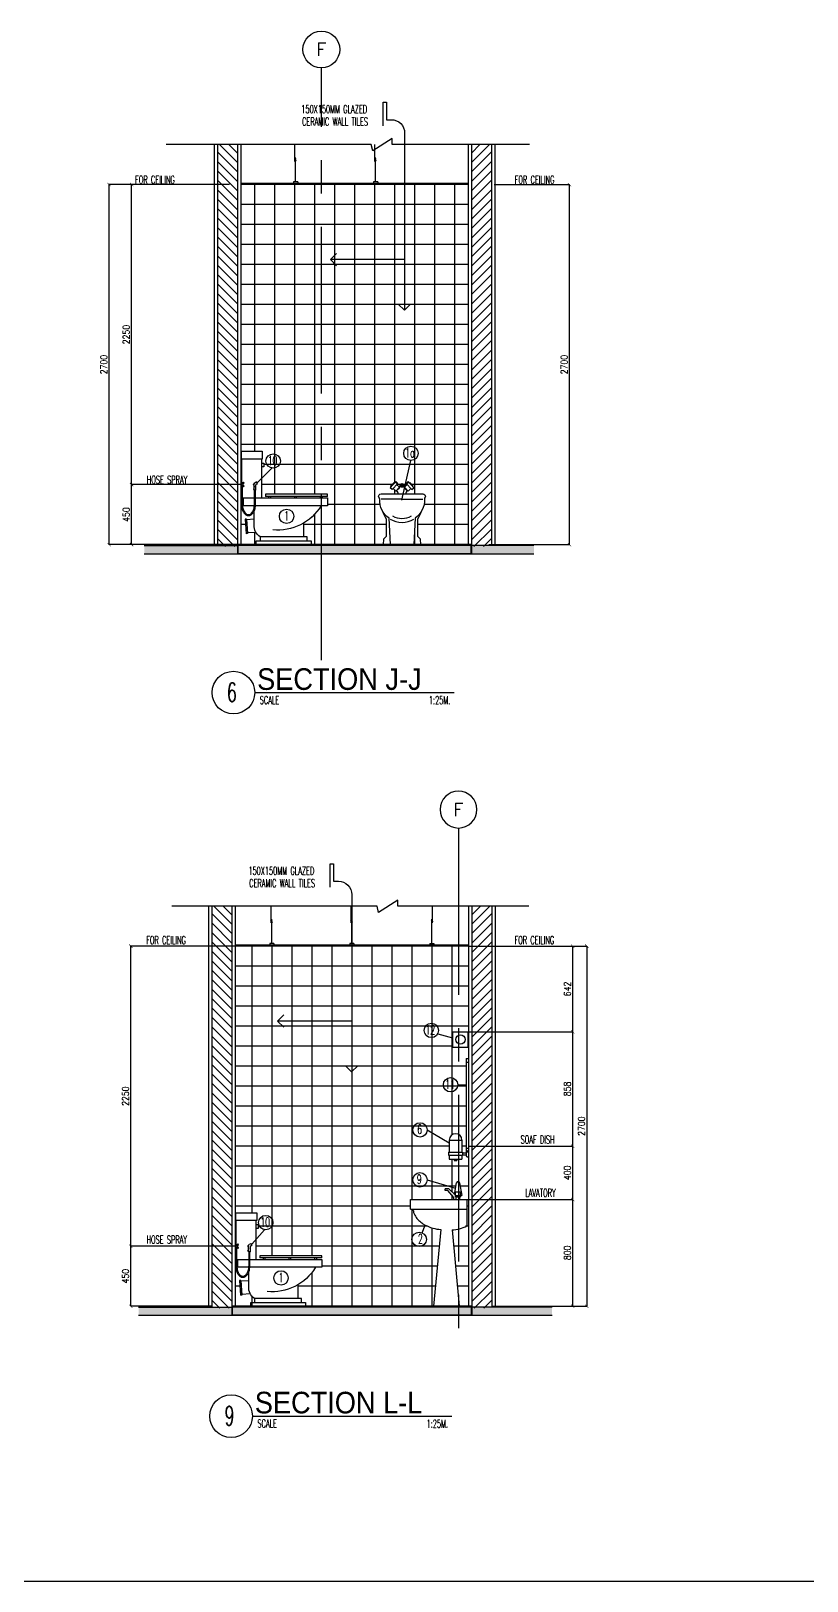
# Model space of a CAD drawing. Extents: x -233600 to -204723, y 166361 to 186286.
# Drawn here: x -220352 to -214532, y 166361 to 177985 of the extents above; entities that cross this region are included whole.
import ezdxf
from ezdxf.enums import TextEntityAlignment as Align

# ---------------------------------------------------------------- set-up
doc = ezdxf.new("R2010")
doc.units = 0
doc.header["$LTSCALE"] = 500
doc.header["$MEASUREMENT"] = 0
for name, pattern in [('CENTERX2', [4, 2.5, -0.5, 0.5, -0.5]), ('DASHED', [0.75, 0.5, -0.25]), ('HIDDEN2', [0.1875, 0.125, -0.0625])]:
    doc.linetypes.add(name, pattern=pattern)
doc.layers.get('0').update_dxf_attribs({"linetype": 'CONTINUOUS'})
doc.layers.get('DEFPOINTS').update_dxf_attribs({"linetype": 'CONTINUOUS'})
for name, color, linetype in [('A-SFIX', 2, 'CONTINUOUS'), ('AX-CR', 2, 'CONTINUOUS'), ('AX-TXT', 2, 'CONTINUOUS'), ('AXES', 11, 'CENTERX2'), ('Dimout', 4, 'CONTINUOUS'), ('DW', 7, 'CONTINUOUS'), ('ELE', 3, 'CONTINUOUS'), ('ELV', 7, 'CONTINUOUS'), ('FIX', 2, 'CONTINUOUS'), ('HatchA', 11, 'CONTINUOUS'), ('P-FIXT-MISC', 84, 'CONTINUOUS'), ('Plaster', 7, 'CONTINUOUS'), ('SANI', 2, 'CONTINUOUS'), ('Tile', 5, 'CONTINUOUS'), ('TITLE', 1, 'CONTINUOUS'), ('TXT', 2, 'CONTINUOUS'), ('TXT1', 2, 'CONTINUOUS'), ('WALL', 6, 'CONTINUOUS'), ('WallPartition', 2, 'CONTINUOUS'), ('Windows', 9, 'CONTINUOUS')]:
    doc.layers.add(name, color=color, linetype=linetype)
doc.styles.add('DIM', font='simplex.shx', dxfattribs={"width": 0.85})
doc.styles.add('ROMANS', font='romans.shx', dxfattribs={"width": 0.6})
doc.styles.add('TTXT', font='swisse.ttf', dxfattribs={"width": 0.9})
doc.dimstyles.new('DIM1-25', dxfattribs={"dimscale": 25, "dimtxt": 2, "dimasz": 1, "dimexe": 0.03, "dimexo": 0.03, "dimgap": 0.6, "dimtad": 1, "dimdec": 0, "dimdsep": 46, "dimtxsty": 'DIM', "dimblk1": 'ARCHTICK', "dimblk2": 'ARCHTICK', "dimsah": 1, "dimcen": 0.09, "dimdle": 0.03, "dimclrd": 256, "dimclrt": 2, "dimadec": 0, "dimazin": 0, "dimtfac": 1, "dimtdec": 0, "dimtix": 1, "dimtmove": 1, "dimatfit": 3, "dimldrblk": 'ARCHTICK', "dimfxl": 0, "dimtvp": 2, "dimtolj": 1, "dimtzin": 0, "dimarcsym": 0})
pattern_1 = [(37.5, (0, 0), (-1.574834, 48.170594), [0, -38, 0, -42.5, 0, -40.625]), (7.5, (0, 0), (44.244418, 70.553652), [0, -20.5, 0, -34.25, 0, -13.125]), (327.5, (-30.75, 0), (77.8535465, 0.1414763), [0, -12.5, 0, -45, 0, -58.75]), (317.5, (-30.75, 0), (75.153165, 21.941889), [0, -6.25, 0, -29.5, 0, -33.75])]

# ---------------------------------------------------------------- blocks, each defined once
blk = doc.blocks.new('A0-BOX')
at = {"layer": 'TITLE'}
blk.add_line((0, 0), (113.3, 0), dxfattribs=at)
blk = doc.blocks.new('_ARCHTICK')
at = {"color": 0, "linetype": 'ByBlock', "const_width": 0.15}
blk.add_lwpolyline([(-0.5, -0.5), (0.5, 0.5)], dxfattribs=at)
blk = doc.blocks.new('*D100')
at = {"layer": 'DEFPOINTS', "color": 0}
for p in [(-219603, 171122), (-218817, 171122), (-218812, 168872)]:
    blk.add_point(p, dxfattribs=at)
at = {"layer": 'Dimout', "color": 0, "lineweight": -2}
for p, q in [((-218818, 171122), (-219604, 171122)), ((-218813, 168872), (-219604, 168872))]:
    blk.add_line(p, q, dxfattribs=at)
at = {"layer": 'Dimout', "lineweight": -2}
blk.add_line((-219603, 168871), (-219603, 171123), dxfattribs=at)
at = {"layer": 'Dimout', "lineweight": -2, "xscale": 25, "yscale": 25, "zscale": 25}
for p, rotation in [((-219603, 171122), 90), ((-219603, 168872), 270)]:
    blk.add_blockref('_ARCHTICK', p, dxfattribs=dict(at, rotation=rotation))
at = {"layer": 'Dimout', "color": 2, "insert": (-219643, 169997), "char_height": 50, "attachment_point": 5, "rotation": 90, "style": 'DIM'}
blk.add_mtext('\\A1;2250', dxfattribs=at)
blk = doc.blocks.new('*D96')
at = {"layer": 'DEFPOINTS', "color": 0}
for p in [(-217071, 169622), (-216289, 169622), (-217084, 169222)]:
    blk.add_point(p, dxfattribs=at)
at = {"layer": 'Dimout', "color": 0, "lineweight": -2}
for p, q in [((-217070, 169622), (-216288, 169622)), ((-217083, 169222), (-216288, 169222))]:
    blk.add_line(p, q, dxfattribs=at)
at = {"layer": 'Dimout', "lineweight": -2}
blk.add_line((-216289, 169222), (-216289, 169623), dxfattribs=at)
at = {"layer": 'Dimout', "lineweight": -2, "xscale": 25, "yscale": 25, "zscale": 25}
for p, rotation in [((-216289, 169622), 90), ((-216289, 169222), 270)]:
    blk.add_blockref('_ARCHTICK', p, dxfattribs=dict(at, rotation=rotation))
at = {"layer": 'Dimout', "color": 2, "insert": (-216329, 169422), "char_height": 50, "attachment_point": 5, "rotation": 90, "style": 'DIM'}
blk.add_mtext('\\A1;400', dxfattribs=at)
blk = doc.blocks.new('*D94')
at = {"layer": 'DEFPOINTS', "color": 0}
for p in [(-216289, 171122), (-216289, 168422), (-216183, 168422)]:
    blk.add_point(p, dxfattribs=at)
at = {"layer": 'Dimout', "color": 0, "lineweight": -2}
for p, q in [((-216288, 171122), (-216182, 171122)), ((-216288, 168422), (-216182, 168422))]:
    blk.add_line(p, q, dxfattribs=at)
at = {"layer": 'Dimout', "lineweight": -2}
blk.add_line((-216183, 171123), (-216183, 168421), dxfattribs=at)
at = {"layer": 'Dimout', "lineweight": -2, "xscale": 25, "yscale": 25, "zscale": 25}
for p, rotation in [((-216183, 171122), 90), ((-216183, 168422), 270)]:
    blk.add_blockref('_ARCHTICK', p, dxfattribs=dict(at, rotation=rotation))
at = {"layer": 'Dimout', "color": 2, "insert": (-216223, 169772), "char_height": 50, "attachment_point": 5, "rotation": 90, "style": 'DIM'}
blk.add_mtext('\\A1;2700', dxfattribs=at)
blk = doc.blocks.new('COMP')
at = {"layer": 'FIX'}
for p, q in [((-0.057, 0.612), (-0.057, 0.583)), ((-0.041, 0.612), (-0.057, 0.612)), ((-0.057, 0.583), (-0.041, 0.583)), ((-0.041, 0.35), (-0.041, 0.642)), ((0.108, 0.35), (0.108, 0.642)), ((-0.534, 0.362), (-0.534, 0.379)), ((-0.534, 0.379), (-0.069, 0.379)), ((-0.534, 0.362), (-0.069, 0.362)), ((-0.534, 0.35), (-0.534, 0.292)), ((0.108, 0.35), (-0.534, 0.35)), ((-0.496, 0.35), (-0.496, 0.362)), ((-0.482, 0.35), (-0.482, 0.362)), ((-0.301, 0.35), (-0.301, 0.362)), ((-0.288, 0.35), (-0.288, 0.362)), ((-0.109, 0.35), (-0.109, 0.362)), ((-0.095, 0.35), (-0.095, 0.362)), ((-0.069, 0.379), (-0.069, 0.362)), ((0.097, 0.292), (0.097, 0.35)), ((-0.534, 0.292), (0.097, 0.292)), ((0.015, 0.146), (0.015, 0.292)), ((-0.353, 0.16), (-0.353, 0.058)), ((0.015, 0.191), (0.074, 0.187)), ((0.074, 0.192), (0.067, 0.083)), ((0.074, 0.192), (0.084, 0.192)), ((0.084, 0.192), (0.077, 0.082)), ((-0.382, 0.058), (-0.029, 0.058)), ((-0.382, 0.029), (-0.382, 0.058)), ((-0.029, 0.058), (-0.029, 0.029)), ((0.003, 0.092), (0.067, 0.088)), ((0.067, 0.083), (0.077, 0.082))]:
    blk.add_line(p, q, dxfattribs=at)
for points in [[(0.112, 0.642), (0.112, 0.7), (-0.045, 0.7), (-0.045, 0.642)], [(0, 0), (0, 0.029), (-0.411, 0.029), (-0.411, 0)]]:
    blk.add_lwpolyline(points, close=True, dxfattribs=at)
for centre, radius, start, end in [((-0.159, 0.492), 0.384, 211.4114, 275.3446), ((-0.08, 0.139), 0.0951, 302.4712, 4.3987)]:
    blk.add_arc(centre, radius, start, end, dxfattribs=at)
blk = doc.blocks.new('*D99')
at = {"layer": 'DEFPOINTS', "color": 0}
for p in [(-219603, 168872), (-218812, 168872), (-218995, 168422)]:
    blk.add_point(p, dxfattribs=at)
at = {"layer": 'Dimout', "color": 0, "lineweight": -2}
for p, q in [((-218813, 168872), (-219604, 168872)), ((-218996, 168422), (-219604, 168422))]:
    blk.add_line(p, q, dxfattribs=at)
at = {"layer": 'Dimout', "lineweight": -2}
blk.add_line((-219603, 168421), (-219603, 168873), dxfattribs=at)
at = {"layer": 'Dimout', "lineweight": -2, "xscale": 25, "yscale": 25, "zscale": 25}
for p, rotation in [((-219603, 168872), 90), ((-219603, 168422), 270)]:
    blk.add_blockref('_ARCHTICK', p, dxfattribs=dict(at, rotation=rotation))
at = {"layer": 'Dimout', "color": 2, "insert": (-219643, 168647), "char_height": 50, "attachment_point": 5, "rotation": 90, "style": 'DIM'}
blk.add_mtext('\\A1;450', dxfattribs=at)
blk = doc.blocks.new('A$C03B742BD')
at = {"layer": 'SANI'}
for p, q in [((0, 0.238), (0, 0.247)), ((0.003, 0.25), (0.01, 0.25)), ((0.003, 0.235), (0.007, 0.235)), ((0.023, 0.192), (0.023, 0.238)), ((0.109, 0.234), (0.1, 0.243)), ((0.115, 0.24), (0.107, 0.249)), ((0.01, 0.192), (0.01, 0.232)), ((0.012, 0.19), (0.021, 0.19)), ((0.023, 0.221), (0.029, 0.197)), ((0.023, 0.217), (0.028, 0.197)), ((0.109, 0.232), (0.1, 0.224)), ((0.115, 0.226), (0.107, 0.217))]:
    blk.add_line(p, q, dxfattribs=at)
for points in [[(0.023, 0.228, 0.064258), (0.025, 0.229, 0.106392), (0.027, 0.231, 0.159292), (0.028, 0.234, 0.159292), (0.027, 0.236, 0.106392), (0.025, 0.238, 0.066222), (0.022, 0.239, 0.057624)], [(0.023, 0.23, 0.046557), (0.024, 0.231, 0.106392), (0.025, 0.232, 0.159292), (0.026, 0.234, 0.159292), (0.025, 0.235, 0.106392), (0.024, 0.236, 0.046557), (0.023, 0.237, 0.057624)], [(0.12, 0.227), (0.12, 0.09, -0.060702), (0.116, 0.054, -0.074102), (0.104, 0.026, -0.106911), (0.085, 0.006, -0.152771), (0.066, 0, -0.152771), (0.047, 0.006, -0.106911), (0.028, 0.026, -0.074102), (0.017, 0.054, -0.060702), (0.013, 0.09), (0.013, 0.19)], [(0.113, 0.223), (0.113, 0.09, -0.060702), (0.108, 0.056, -0.074102), (0.098, 0.03, -0.106911), (0.081, 0.012, -0.152771), (0.066, 0.008, -0.152771), (0.052, 0.012, -0.106911), (0.035, 0.03, -0.074102), (0.024, 0.056, -0.060702), (0.02, 0.09), (0.02, 0.19)]]:
    blk.add_lwpolyline(points, format="xyb", dxfattribs=at)
blk.add_circle((0.116, 0.233), 0.0072, dxfattribs=at)
for centre, radius, start, end in [((0.003, 0.247), 0.003, 90, 180), ((0.003, 0.238), 0.003, 180, 270), ((0.007, 0.232), 0.003, 0, 90), ((0.01, 0.238), 0.0125, 0, 90), ((0.104, 0.246), 0.0045, 45, 225), ((0.012, 0.192), 0.002, 180, 270), ((0.021, 0.192), 0.002, 270, 0), ((0.029, 0.197), 0.0005, 194.5389, 16.2381), ((0.104, 0.221), 0.0045, 135, 315)]:
    blk.add_arc(centre, radius, start, end, dxfattribs=at)
blk = doc.blocks.new('*D95')
at = {"layer": 'DEFPOINTS', "color": 0}
for p in [(-217084, 169222), (-216289, 169222), (-216897, 168422)]:
    blk.add_point(p, dxfattribs=at)
at = {"layer": 'Dimout', "color": 0, "lineweight": -2}
for p, q in [((-217083, 169222), (-216288, 169222)), ((-216896, 168422), (-216288, 168422))]:
    blk.add_line(p, q, dxfattribs=at)
at = {"layer": 'Dimout', "lineweight": -2}
blk.add_line((-216289, 168421), (-216289, 169223), dxfattribs=at)
at = {"layer": 'Dimout', "lineweight": -2, "xscale": 25, "yscale": 25, "zscale": 25}
for p, rotation in [((-216289, 169222), 90), ((-216289, 168422), 270)]:
    blk.add_blockref('_ARCHTICK', p, dxfattribs=dict(at, rotation=rotation))
at = {"layer": 'Dimout', "color": 2, "insert": (-216329, 168822), "char_height": 50, "attachment_point": 5, "rotation": 90, "style": 'DIM'}
blk.add_mtext('\\A1;800', dxfattribs=at)
blk = doc.blocks.new('walling')
at = {"layer": 'ELV'}
blk.add_line((0.136, -1.18), (-0.42, -1.18), dxfattribs=at)
blk.add_lwpolyline([(-0.025, -0.176), (-0.025, 0), (0, 0), (0, -0.131), (0.036, -0.131, -0.414214), (0.136, -0.231), (0.136, -1.558)], format="xyb", dxfattribs=at)
at = {"layer": 'WALL'}
for p, q in [((-0.42, -1.18), (-0.374, -1.133)), ((-0.42, -1.18), (-0.374, -1.226)), ((0.134, -1.56), (0.088, -1.514)), ((0.134, -1.56), (0.181, -1.514))]:
    blk.add_line(p, q, dxfattribs=at)
at = {"layer": 'TXT', "style": 'ROMANS', "width": 0.6}
for s, p in [('150X150MM GLAZED', (-0.639, -0.082)), ('CERAMIC WALL TILES', (-0.633, -0.175))]:
    blk.add_text(s, height=0.06, dxfattribs=at).set_placement(p)
blk = doc.blocks.new('GAN')
for p, q in [((-0.021, 0.164), (-0.021, 0.29)), ((-0.016, 0.01), (-0.016, 0.192)), ((0, 0.01), (-0.031, 0.01)), ((-0.031, 0.01), (-0.031, 0)), ((0, 0.01), (0, 0))]:
    blk.add_line(p, q)
blk.add_lwpolyline([(-0.012, 0.184), (-0.024, 0.175), (-0.011, 0.17)])
blk = doc.blocks.new('AXU')
at = {"layer": 'AX-CR'}
blk.add_circle((0, 350), 350, dxfattribs=at)
at = {"layer": 'AX-TXT', "style": 'ROMANS'}
blk.add_attdef('AX', text='', height=250, dxfattribs=at).set_placement((0, 350), align=Align.MIDDLE)
blk = doc.blocks.new('*D98')
at = {"layer": 'DEFPOINTS', "color": 0}
for p in [(-217071, 171122), (-216289, 171122), (-217075, 170480)]:
    blk.add_point(p, dxfattribs=at)
at = {"layer": 'Dimout', "color": 0, "lineweight": -2}
for p, q in [((-217070, 171122), (-216288, 171122)), ((-217074, 170480), (-216288, 170480))]:
    blk.add_line(p, q, dxfattribs=at)
at = {"layer": 'Dimout', "lineweight": -2}
blk.add_line((-216289, 170479), (-216289, 171123), dxfattribs=at)
at = {"layer": 'Dimout', "lineweight": -2, "xscale": 25, "yscale": 25, "zscale": 25}
for p, rotation in [((-216289, 171122), 90), ((-216289, 170480), 270)]:
    blk.add_blockref('_ARCHTICK', p, dxfattribs=dict(at, rotation=rotation))
at = {"layer": 'Dimout', "color": 2, "insert": (-216329, 170801), "char_height": 50, "attachment_point": 5, "rotation": 90, "style": 'DIM'}
blk.add_mtext('\\A1;642', dxfattribs=at)
blk = doc.blocks.new('*D97')
at = {"layer": 'DEFPOINTS', "color": 0}
for p in [(-217075, 170480), (-216289, 170480), (-217071, 169622)]:
    blk.add_point(p, dxfattribs=at)
at = {"layer": 'Dimout', "color": 0, "lineweight": -2}
for p, q in [((-217074, 170480), (-216288, 170480)), ((-217070, 169622), (-216288, 169622))]:
    blk.add_line(p, q, dxfattribs=at)
at = {"layer": 'Dimout', "lineweight": -2}
blk.add_line((-216289, 169621), (-216289, 170480), dxfattribs=at)
at = {"layer": 'Dimout', "lineweight": -2, "xscale": 25, "yscale": 25, "zscale": 25}
for p, rotation in [((-216289, 170480), 90), ((-216289, 169622), 270)]:
    blk.add_blockref('_ARCHTICK', p, dxfattribs=dict(at, rotation=rotation))
at = {"layer": 'Dimout', "color": 2, "insert": (-216329, 170051), "char_height": 50, "attachment_point": 5, "rotation": 90, "style": 'DIM'}
blk.add_mtext('\\A1;858', dxfattribs=at)
blk = doc.blocks.new('*D71')
at = {"layer": 'DEFPOINTS', "color": 0}
for p in [(-219597, 176833), (-218861, 176833), (-218778, 174583)]:
    blk.add_point(p, dxfattribs=at)
at = {"layer": 'Dimout', "color": 0, "lineweight": -2}
for p, q in [((-218862, 176833), (-219598, 176833)), ((-218779, 174583), (-219598, 174583))]:
    blk.add_line(p, q, dxfattribs=at)
at = {"layer": 'Dimout', "lineweight": -2}
blk.add_line((-219597, 174583), (-219597, 176834), dxfattribs=at)
at = {"layer": 'Dimout', "lineweight": -2, "xscale": 25, "yscale": 25, "zscale": 25}
for p, rotation in [((-219597, 176833), 90), ((-219597, 174583), 270)]:
    blk.add_blockref('_ARCHTICK', p, dxfattribs=dict(at, rotation=rotation))
at = {"layer": 'Dimout', "color": 2, "insert": (-219637, 175708), "char_height": 50, "attachment_point": 5, "rotation": 90, "style": 'DIM'}
blk.add_mtext('\\A1;2250', dxfattribs=at)
blk = doc.blocks.new('*D70')
at = {"layer": 'DEFPOINTS', "color": 0}
for p in [(-219766, 176833), (-218975, 176833), (-218954, 174133)]:
    blk.add_point(p, dxfattribs=at)
at = {"layer": 'Dimout', "color": 0, "lineweight": -2}
for p, q in [((-218976, 176833), (-219767, 176833)), ((-218955, 174133), (-219767, 174133))]:
    blk.add_line(p, q, dxfattribs=at)
at = {"layer": 'Dimout', "lineweight": -2}
blk.add_line((-219766, 174132), (-219766, 176834), dxfattribs=at)
at = {"layer": 'Dimout', "lineweight": -2, "xscale": 25, "yscale": 25, "zscale": 25}
for p, rotation in [((-219766, 176833), 90), ((-219766, 174133), 270)]:
    blk.add_blockref('_ARCHTICK', p, dxfattribs=dict(at, rotation=rotation))
at = {"layer": 'Dimout', "color": 2, "insert": (-219806, 175483), "char_height": 50, "attachment_point": 5, "rotation": 90, "style": 'DIM'}
blk.add_mtext('\\A1;2700', dxfattribs=at)
blk = doc.blocks.new('*D69')
at = {"layer": 'DEFPOINTS', "color": 0}
for p in [(-216877, 176833), (-216313, 176833), (-216919, 174133)]:
    blk.add_point(p, dxfattribs=at)
at = {"layer": 'Dimout', "color": 0, "lineweight": -2}
for p, q in [((-216877, 176833), (-216313, 176833)), ((-216918, 174133), (-216313, 174133))]:
    blk.add_line(p, q, dxfattribs=at)
at = {"layer": 'Dimout', "lineweight": -2}
blk.add_line((-216313, 174132), (-216313, 176834), dxfattribs=at)
at = {"layer": 'Dimout', "lineweight": -2, "xscale": 25, "yscale": 25, "zscale": 25}
for p, rotation in [((-216313, 176833), 90), ((-216313, 174133), 270)]:
    blk.add_blockref('_ARCHTICK', p, dxfattribs=dict(at, rotation=rotation))
at = {"layer": 'Dimout', "color": 2, "insert": (-216353, 175483), "char_height": 50, "attachment_point": 5, "rotation": 90, "style": 'DIM'}
blk.add_mtext('\\A1;2700', dxfattribs=at)
blk = doc.blocks.new('*D72')
at = {"layer": 'DEFPOINTS', "color": 0}
for p in [(-219597, 174583), (-218778, 174583), (-218709, 174133)]:
    blk.add_point(p, dxfattribs=at)
at = {"layer": 'Dimout', "color": 0, "lineweight": -2}
for p, q in [((-218779, 174583), (-219598, 174583)), ((-218710, 174133), (-219598, 174133))]:
    blk.add_line(p, q, dxfattribs=at)
at = {"layer": 'Dimout', "lineweight": -2}
blk.add_line((-219597, 174132), (-219597, 174584), dxfattribs=at)
at = {"layer": 'Dimout', "lineweight": -2, "xscale": 25, "yscale": 25, "zscale": 25}
for p, rotation in [((-219597, 174583), 90), ((-219597, 174133), 270)]:
    blk.add_blockref('_ARCHTICK', p, dxfattribs=dict(at, rotation=rotation))
at = {"layer": 'Dimout', "color": 2, "insert": (-219637, 174358), "char_height": 50, "attachment_point": 5, "rotation": 90, "style": 'DIM'}
blk.add_mtext('\\A1;450', dxfattribs=at)
blk = doc.blocks.new('*X21')
at = {"color": 0}
for p, q in [((285, 41), (294, 50)), ((285, 36), (299, 49)), ((299, 30), (285, 43)), ((295, 29), (285, 39)), ((287, 33), (302, 47)), ((302, 32), (288, 47)), ((290, 30), (304, 44)), ((305, 35), (291, 49)), ((294, 29), (306, 40)), ((306, 39), (295, 50)), ((301, 31), (303, 33))]:
    blk.add_line(p, q, dxfattribs=at)
blk = doc.blocks.new('AM-BDTFA')
at = {"layer": 'P-FIXT-MISC'}
for p, q in [((-46, 92), (-88, 46)), ((-74, 32), (-88, 46)), ((-58, 86), (-85, 57)), ((-81, 54), (-85, 57)), ((-31, 78), (-74, 32)), ((-46, 21), (-67, 40)), ((-55, 82), (-58, 86)), ((-35, 74), (-50, 88)), ((-31, 78), (-46, 92)), ((-19, 50), (-46, 21)), ((-41, 26), (-40, 25)), ((-19, 50), (-40, 69)), ((-40, 24), (-22, 44)), ((-29, 0), (29, 0)), ((-24, 45), (-23, 43)), ((-22, 44), (-22, 44)), ((-13, 67), (-20, 45)), ((-19, 44), (-14, 66)), ((13, 67), (20, 45)), ((19, 44), (14, 66)), ((19, 50), (40, 69)), ((19, 50), (46, 21)), ((40, 24), (22, 44)), ((22, 44), (22, 44)), ((24, 45), (23, 43)), ((31, 78), (46, 92)), ((31, 78), (74, 32)), ((35, 74), (50, 88)), ((41, 26), (40, 25)), ((46, 92), (88, 46)), ((46, 21), (67, 40)), ((55, 82), (58, 86)), ((58, 86), (85, 57)), ((74, 32), (88, 46)), ((81, 54), (85, 57))]:
    blk.add_line(p, q, dxfattribs=at)
for radius in [14, 12.5, 12, 10.5, 11]:
    blk.add_circle((0, 63), radius, dxfattribs=at)
for centre, radius, start, end in [((-61, -1), 32.3, 1.2713, 49.9331), ((-31, 47), 12.7, 269.6238, 346.0092), ((-22, 46), 1.5, 270, 342.5745), ((31, 47), 12.7, 193.9908, 270.3762), ((22, 46), 1.5, 197.4255, 270), ((61, -1), 32.3, 130.0669, 178.7287)]:
    blk.add_arc(centre, radius, start, end, dxfattribs=at)
blk.add_blockref('*X21', (-295, 24), dxfattribs=at)
blk = doc.blocks.new('A$C007D3A79')
at = {"layer": 'A-SFIX'}
for p, q in [((349, 355), (349, 355)), ((175, 341), (19, 341)), ((175, 341), (331, 341))]:
    blk.add_line(p, q, dxfattribs=at)
for points in [[(88, 0), (78, 198, -0.271672), (8, 341, 0.226437), (2, 355), (2, 355, -0.577989), (19, 381), (175, 381), (331, 381, -0.577989), (349, 355, 0.226437), (343, 341, -0.271672), (273, 198), (263, 0)], [(24, 260, 0.058545), (56, 194), (56, 61), (37, 40), (34, 0), (175, 0), (316, 0), (313, 40), (294, 61), (294, 194, 0.058545), (327, 260)], [(87, 192, 0.28545), (264, 192, 0.28545)]]:
    blk.add_lwpolyline(points, format="xyb", dxfattribs=at)
blk.add_arc((175, 334), 138, 239.203, 300.797, dxfattribs=at)
blk.add_point((175, 0), dxfattribs=at)
blk.add_blockref('AM-BDTFA', (175, 381), dxfattribs=at)

msp = doc.modelspace()

# ---------------------------------------------------------------- hatches: boundary and pattern name
at = {"layer": 'HatchA'}
h = msp.add_hatch(dxfattribs=at)
h.set_pattern_fill('ANSI31', color=256, scale=400, style=0)
h.set_pattern_definition([(135, (-408063.876, -7448.013), (35.355339, 35.355339), [])])
h.paths.add_polyline_path([(-218953.9, 177133), (-218803.9, 177133), (-218803.9, 174118), (-218953.9, 174118)])
h = msp.add_hatch(dxfattribs=at)
h.set_pattern_fill('ANSI31', color=256, scale=400, style=0)
h.set_pattern_definition([(45, (-27788.896, -7448.013), (-35.355339, 35.355339), [])])
h.paths.add_polyline_path([(-216898.9, 177133), (-217048.9, 177133), (-217048.9, 174118), (-216898.9, 174118)])
h = msp.add_hatch(dxfattribs=at)
h.set_pattern_fill('ANSI31', color=256, scale=400, style=0)
h.set_pattern_definition([(135, (-408105.857, -13159.053), (35.355339, 35.355339), [])])
h.paths.add_polyline_path([(-218995.9, 171421.9), (-218845.9, 171421.9), (-218845.9, 168406.9), (-218995.9, 168406.9)])
h = msp.add_hatch(dxfattribs=at)
h.set_pattern_fill('ANSI31', color=256, scale=400, style=0)
h.set_pattern_definition([(45, (-27785.877, -13159.053), (-35.355339, 35.355339), [])])
h.paths.add_polyline_path([(-216895.9, 171421.9), (-217045.9, 171421.9), (-217045.9, 168406.9), (-216895.9, 168406.9)])
at = {"layer": 'Windows'}
h = msp.add_hatch(dxfattribs=at)
h.set_pattern_fill('AR-SAND', color=256, scale=25, style=0)
h.set_pattern_definition(pattern_1)
h.paths.add_polyline_path([(-218803.9, 174127), (-219502.7, 174127), (-219502.7, 174063), (-218803.9, 174063)])
h.paths.add_polyline_path([(-217052.9, 174127), (-218799.9, 174127), (-218799.9, 174067), (-217052.9, 174067)])
h.paths.add_polyline_path([(-216580.3, 174127), (-217048.9, 174127), (-217048.9, 174063), (-216580.3, 174063)])
h = msp.add_hatch(dxfattribs=at)
h.set_pattern_fill('AR-SAND', color=256, scale=25, style=0)
h.set_pattern_definition(pattern_1)
h.paths.add_polyline_path([(-218845.9, 168415.9), (-219544.7, 168415.9), (-219544.7, 168351.9), (-218845.9, 168351.9)])
h.paths.add_polyline_path([(-217049.9, 168415.9), (-218841.9, 168415.9), (-218841.9, 168355.9), (-217049.9, 168355.9)])
h.paths.add_polyline_path([(-216443.4, 168415.9), (-217045.9, 168415.9), (-217045.9, 168351.9), (-216443.4, 168351.9)])

# ---------------------------------------------------------------- linework, layer by layer
for p, q in [((-218775.2, 176843), (-217077.6, 176843)), ((-218817.1, 171131.9), (-217074.6, 171131.9))]:
    msp.add_line(p, q)
at = {"layer": 'AXES'}
for p, q in [((-218173.9, 173267), (-218173.9, 177708.5)), ((-217145.9, 172007.8), (-217145.9, 168099.3))]:
    msp.add_line(p, q, dxfattribs=at)
at = {"layer": 'DW'}
for p, q in [((-218544.4, 174706.9), (-218654.5, 174597.2)), ((-217569.1, 174466.9), (-217501.9, 174763.7)), ((-217301.3, 170464), (-217189.7, 170434)), ((-217151, 170082.4), (-217089, 170082.4)), ((-217380.1, 169744.2), (-217215.3, 169647.2)), ((-217380.1, 169369.8), (-217167, 169308.1)), ((-217418.5, 168972.2), (-217394.7, 169030.3)), ((-218599.9, 168995.8), (-218696.5, 168886.1))]:
    msp.add_line(p, q, dxfattribs=at)
at = {"layer": 'ELE'}
for points in [[(-216613.8, 177133), (-217644, 177133), (-217644, 177178.2), (-217787.4, 177084.7), (-217799.3, 177133), (-218066.1, 177133), (-219337.7, 177133)], [(-216617.5, 171421.9), (-217600.9, 171421.9), (-217600.9, 171467.1), (-217744.3, 171373.7), (-217756.2, 171421.9), (-218023, 171421.9), (-219294.6, 171421.9)]]:
    msp.add_lwpolyline(points, dxfattribs=at)
at = {"layer": 'FIX', "color": 2}
for centre in [(-218535.2, 174760), (-217501.9, 174817.7), (-218434.4, 174345.2), (-217349, 170490.1), (-217205, 170082.4), (-217434, 169744.2), (-217434.1, 169369.8), (-218590.7, 169049), (-217440.5, 168922.9), (-218476.4, 168634.1)]:
    msp.add_circle(centre, 54, dxfattribs=at)
at = {"layer": 'Plaster'}
for p, q in [((-218978.9, 177133), (-218978.9, 174127)), ((-218778.9, 177133), (-218778.9, 174133)), ((-217073.9, 177133), (-217073.9, 174133)), ((-216873.9, 177133), (-216873.9, 174127)), ((-218775.2, 176843), (-218775.2, 176833)), ((-217077.6, 176843), (-217077.6, 176833)), ((-219502.7, 174130), (-218978.9, 174130)), ((-217048.9, 174133), (-218803.9, 174133)), ((-217048.9, 174127), (-218803.9, 174127)), ((-216580.3, 174130.1), (-216873.9, 174130.1)), ((-219020.9, 171421.9), (-219020.9, 168415.9)), ((-218820.9, 171421.9), (-218820.9, 168421.9)), ((-217070.9, 171421.9), (-217070.9, 168421.9)), ((-216870.9, 171421.9), (-216870.9, 168415.9)), ((-218817.1, 171131.9), (-218817.1, 171121.9)), ((-217074.6, 171131.9), (-217074.6, 171121.9)), ((-217045.9, 168421.9), (-218845.9, 168421.9)), ((-219544.7, 168418.9), (-219020.9, 168418.9)), ((-217045.9, 168415.9), (-218845.9, 168415.9)), ((-216443.4, 168418.9), (-216870.9, 168418.9))]:
    msp.add_line(p, q, dxfattribs=at)
at = {"layer": 'SANI', "color": 6}
for p, q in [((-218673.6, 173023.2), (-217177.4, 173023.2)), ((-218691, 167597.7), (-217194.9, 167597.7))]:
    msp.add_line(p, q, dxfattribs=at)
at = {"layer": 'SANI'}
for p, q in [((-217187.7, 170479.5), (-217072.6, 170479.5)), ((-217187.7, 170364.4), (-217187.7, 170479.5)), ((-217072.6, 170364.4), (-217072.6, 170479.5)), ((-217187.7, 170364.4), (-217072.6, 170364.4)), ((-217089, 170279.5), (-217089, 169579.5)), ((-217089, 170279.5), (-217070.9, 170279.5)), ((-217089, 170253.2), (-217070.9, 170253.2)), ((-217215.3, 169667.4), (-217215.3, 169576.5)), ((-217215.3, 169667.4), (-217119.4, 169667.4)), ((-217119.4, 169667.4), (-217119.4, 169576.5)), ((-217089, 169608.3), (-217070.9, 169608.3)), ((-217079.4, 169586.7), (-217073.7, 169586.7)), ((-217219.2, 169576.5), (-217219.2, 169553.4)), ((-217219.2, 169576.5), (-217115.6, 169576.5)), ((-217219.2, 169553.4), (-217115.6, 169553.4)), ((-217215.3, 169553.4), (-217215.3, 169525.1)), ((-217215.3, 169525.1), (-217119.4, 169525.1)), ((-217177.9, 169525.1), (-217177.9, 169513.6)), ((-217177.9, 169513.6), (-217156.8, 169513.6)), ((-217156.8, 169525.1), (-217156.8, 169513.6)), ((-217119.4, 169553.4), (-217119.4, 169525.1)), ((-217115.6, 169576.5), (-217115.6, 169553.4)), ((-217115.6, 169571.3), (-217089, 169571.3)), ((-217115.6, 169555.9), (-217089, 169555.9)), ((-217089, 169579.5), (-217070.9, 169579.5)), ((-217089, 169577.1), (-217089, 169551.8)), ((-217079.4, 169542.2), (-217073.7, 169542.2)), ((-217245.4, 169290.8), (-217245.4, 169301.8)), ((-217218.3, 169301.8), (-217245.4, 169301.8)), ((-217225.8, 169290.8), (-217245.4, 169290.8)), ((-217179.2, 169237.5), (-217225.8, 169290.8)), ((-217218.3, 169301.8), (-217168.1, 169253.7)), ((-217179.2, 169222.3), (-217179.2, 169237.5)), ((-217175.2, 169260.5), (-217159.5, 169347.3)), ((-217168.1, 169242.3), (-217168, 169280.7)), ((-217168.1, 169251.1), (-217119.4, 169251.1)), ((-217163.3, 169222.3), (-217163.3, 169242.3)), ((-217136.9, 169347.3), (-217119.4, 169251.1)), ((-217134.5, 169222.3), (-217134.5, 169242.3)), ((-217129.7, 169242.3), (-217129.7, 169280.7)), ((-217504.5, 169211.3), (-217504.5, 169222.3))]:
    msp.add_line(p, q, dxfattribs=at)
at = {"layer": 'SANI', "linetype": 'Continuous'}
for p, q in [((-217504.5, 169222.3), (-217083.7, 169222.3)), ((-217504.5, 169150.4), (-217504.5, 169221.9)), ((-217504.5, 169150.4), (-217083.7, 169150.4)), ((-217083.7, 169222.3), (-217083.7, 169024.6)), ((-217279, 168996.7), (-217333.2, 168421.9)), ((-217193.6, 168994.4), (-217139.7, 168421.9))]:
    msp.add_line(p, q, dxfattribs=at)
at = {"layer": 'SANI', "linetype": 'DASHED'}
msp.add_lwpolyline([(-217168.1, 169242.3), (-217129.7, 169242.3, -0.4992771)], format="xyb", dxfattribs=at)
msp.add_lwpolyline([(-217168, 169280.7), (-217129.7, 169280.7)], dxfattribs=at)
at = {"layer": 'SANI', "linetype": 'Continuous'}
msp.add_lwpolyline([(-217502.9, 169150.4, -0.3557116), (-217483.9, 169135.4, 0.1034374), (-217468.6, 169096.1, 0.1071686), (-217412.4, 169040.7, 0.0772943), (-217335.8, 169007.2, 0.037007), (-217279, 168996.7, 0.037007)], format="xyb", dxfattribs=at)
at = {"layer": 'SANI'}
msp.add_circle((-217130.1, 170422), 34.4, dxfattribs=at)
for centre, radius, start, end in [((-217167.4, 169667.4), 47.9, 0, 180), ((-217079.4, 169577.1), 9.59, 90, 180), ((-217079.4, 169551.8), 9.59, 180, 270), ((-217148.2, 169345.1), 11.5, 9.52728, 170.47272)]:
    msp.add_arc(centre, radius, start, end, dxfattribs=at)
at = {"layer": 'SANI', "linetype": 'Continuous'}
msp.add_arc((-217199.8, 169231.2), 237, 271.49961, 299.3242, dxfattribs=at)
at = {"layer": 'Tile'}
for p, q in [((-217073.9, 176833), (-218778.9, 176833)), ((-218676.4, 176833), (-218676.4, 174833)), ((-218526.4, 176833), (-218526.4, 174512.1)), ((-218376.4, 176833), (-218376.4, 174512.1)), ((-218226.4, 176833), (-218226.4, 174512.1)), ((-218076.4, 176833), (-218076.4, 174133)), ((-217926.4, 176833), (-217926.4, 174133)), ((-217776.4, 176833), (-217776.4, 174133)), ((-217626.4, 176833), (-217626.4, 174598.6)), ((-217476.4, 176833), (-217476.4, 174514)), ((-217326.4, 176833), (-217326.4, 174133)), ((-217176.4, 176833), (-217176.4, 174133)), ((-217073.9, 176683), (-218778.9, 176683)), ((-217073.9, 176533), (-218778.9, 176533)), ((-217073.9, 176383), (-218778.9, 176383)), ((-217073.9, 176233), (-218778.9, 176233)), ((-217073.9, 176083), (-218778.9, 176083)), ((-217073.9, 175933), (-218778.9, 175933)), ((-217073.9, 175783), (-218778.9, 175783)), ((-217073.9, 175633), (-218778.9, 175633)), ((-217073.9, 175483), (-218778.9, 175483)), ((-217073.9, 175333), (-218778.9, 175333)), ((-217073.9, 175183), (-218778.9, 175183)), ((-217073.9, 175033), (-218778.9, 175033)), ((-217073.9, 174883), (-218778.9, 174883)), ((-217073.9, 174733), (-218604.4, 174733)), ((-217642.9, 174583), (-218620.8, 174583)), ((-217581.8, 174583), (-217608.9, 174583)), ((-217529.4, 174583), (-217556.5, 174583)), ((-217073.9, 174583), (-217495.3, 174583)), ((-217626.4, 174545.5), (-217626.4, 174514)), ((-218226.4, 174358.3), (-218226.4, 174133)), ((-217734.5, 174433), (-218127.6, 174433)), ((-217073.9, 174433), (-217403.7, 174433)), ((-218743.1, 174283), (-218778.9, 174283)), ((-217688, 174283), (-218309.1, 174283)), ((-217476.4, 174237), (-217476.4, 174133)), ((-217073.9, 174283), (-217450.3, 174283)), ((-218676.4, 174224.1), (-218676.4, 174133)), ((-217070.9, 171121.9), (-218820.9, 171121.9)), ((-218695.9, 171121.9), (-218695.9, 169121.9)), ((-218545.9, 171121.9), (-218545.9, 168801.1)), ((-218395.9, 171121.9), (-218395.9, 168801.1)), ((-218245.9, 171121.9), (-218245.9, 168801.1)), ((-218095.9, 171121.9), (-218095.9, 168421.9)), ((-217945.9, 171121.9), (-217945.9, 168421.9)), ((-217795.9, 171121.9), (-217795.9, 168421.9)), ((-217645.9, 171121.9), (-217645.9, 168421.9)), ((-217495.9, 171121.9), (-217495.9, 169222.3)), ((-217345.9, 171121.9), (-217345.9, 169222.3)), ((-217195.9, 171121.9), (-217195.9, 169706)), ((-217070.9, 170971.9), (-218820.9, 170971.9)), ((-217070.9, 170821.9), (-218820.9, 170821.9)), ((-217070.9, 170671.9), (-218820.9, 170671.9)), ((-217070.9, 170521.9), (-218820.9, 170521.9)), ((-217187.7, 170371.9), (-218820.9, 170371.9)), ((-217089, 170221.9), (-218820.9, 170221.9)), ((-217089, 170071.9), (-218820.9, 170071.9)), ((-217089, 169921.9), (-218820.9, 169921.9)), ((-217089, 169771.9), (-218820.9, 169771.9)), ((-217215.3, 169621.9), (-218820.9, 169621.9)), ((-217089, 169621.9), (-217119.4, 169621.9)), ((-217070.9, 169471.9), (-218820.9, 169471.9)), ((-217195.9, 169525.1), (-217195.9, 169280.3)), ((-217164.1, 169321.9), (-218820.9, 169321.9)), ((-217195.9, 169256.6), (-217195.9, 169222.3)), ((-217070.9, 169321.9), (-217132.3, 169321.9)), ((-217504.5, 169171.9), (-218820.9, 169171.9)), ((-217495.9, 169150.4), (-217495.9, 168421.9)), ((-217070.9, 169171.9), (-217083.7, 169171.9)), ((-218811.8, 169021.9), (-218820.9, 169021.9)), ((-217377.6, 169021.9), (-218646.4, 169021.9)), ((-217345.9, 169010.1), (-217345.9, 168421.9)), ((-217070.9, 169021.9), (-217092.4, 169021.9)), ((-218811.8, 168871.9), (-218820.9, 168871.9)), ((-217290.8, 168871.9), (-218662.8, 168871.9)), ((-217070.9, 168871.9), (-217182, 168871.9)), ((-218801, 168721.9), (-218820.9, 168721.9)), ((-218245.9, 168672.7), (-218245.9, 168421.9)), ((-217304.9, 168721.9), (-218169.6, 168721.9)), ((-217070.9, 168721.9), (-217167.9, 168721.9)), ((-218785.1, 168571.9), (-218820.9, 168571.9)), ((-217319, 168571.9), (-218351.1, 168571.9)), ((-217070.9, 168571.9), (-217153.8, 168571.9)), ((-218695.9, 168498.6), (-218695.9, 168421.9))]:
    msp.add_line(p, q, dxfattribs=at)
at = {"layer": 'TITLE', "color": 6}
for centre in [(-218833.6, 173023.2), (-218851, 167597.7)]:
    msp.add_circle(centre, 160, dxfattribs=at)
at = {"layer": 'WALL'}
for p, q in [((-218953.9, 177133), (-218953.9, 174127)), ((-218803.9, 177133), (-218803.9, 174063)), ((-217048.9, 177133), (-217048.9, 174063)), ((-216898.9, 177133), (-216898.9, 174127)), ((-219502.7, 174127), (-218803.9, 174127)), ((-218799.9, 174127), (-218799.9, 174067)), ((-217052.9, 174127), (-217052.9, 174067)), ((-216580.3, 174127), (-217048.9, 174127)), ((-219502.7, 174063), (-216580.3, 174063)), ((-218799.9, 174067), (-217052.9, 174067)), ((-218995.9, 171421.9), (-218995.9, 168415.9)), ((-218845.9, 171421.9), (-218845.9, 168351.9)), ((-217045.9, 171421.9), (-217045.9, 168351.9)), ((-216895.9, 171421.9), (-216895.9, 168415.9)), ((-219544.7, 168415.9), (-218845.9, 168415.9)), ((-216443.4, 168351.9), (-219544.7, 168351.9)), ((-218841.9, 168415.9), (-218841.9, 168355.9)), ((-217049.9, 168355.9), (-218841.9, 168355.9)), ((-217049.9, 168415.9), (-217049.9, 168355.9)), ((-216443.4, 168415.9), (-217045.9, 168415.9))]:
    msp.add_line(p, q, dxfattribs=at)
at = {"layer": 'WallPartition', "linetype": 'HIDDEN2', "const_width": 2}
for points in [[(-217050.9, 174127), (-217050.9, 174065), (-218801.9, 174065), (-218801.9, 174127)], [(-218843.9, 168415.9), (-218843.9, 168353.9), (-217047.9, 168353.9), (-217047.9, 168415.9)]]:
    msp.add_lwpolyline(points, dxfattribs=at)
at = {"layer": 'Windows'}
msp.add_line((-217231.6, 174133), (-217350.1, 174133), dxfattribs=at)

# ---------------------------------------------------------------- block references
for name, p, xscale, yscale, zscale in [('A0-BOX', (-233600.1, 166361.3), 250, 250, 250), ('GAN', (-218350.9, 176843), 1000, 1000, 1000), ('GAN', (-217750.9, 176843), 1000, 1000, 1000), ('GAN', (-218530.4, 171131.9), 1000, 1000, 1000), ('GAN', (-217930.4, 171131.9), 1000, 1000, 1000), ('GAN', (-217361.4, 171131.9), -1000, 1000, 1000)]:
    msp.add_blockref(name, p, dxfattribs=dict(xscale=xscale, yscale=yscale, zscale=zscale))
at = {"layer": 'A-SFIX'}
msp.add_blockref('A$C007D3A79', (-217744.4, 174133), dxfattribs=at)
at = {"layer": 'AXES'}
ref = msp.add_blockref('AXU', (-218173.9, 177708.5), dxfattribs=dict(at, xscale=0.3942857142857143, yscale=0.3942857142857143, zscale=0.3942857142857143))
ref.add_attrib('AX', 'F', dxfattribs={"layer": 'AX-TXT', "color": 6, "height": 98.6, "style": 'ROMANS'}).set_placement((-218173.9, 177846.5), align=Align.MIDDLE)
ref = msp.add_blockref('AXU', (-217145.9, 172283.8), dxfattribs=dict(at, xscale=-0.3942857142857143, yscale=0.3942857142857143, zscale=0.3942857142857143, rotation=180))
ref.add_attrib('AX', 'F', dxfattribs={"layer": 'AX-TXT', "color": 6, "height": 98.6, "style": 'ROMANS'}).set_placement((-217145.9, 172145.8), align=Align.MIDDLE)
at = {"layer": 'SANI', "xscale": -1000, "yscale": 1000, "zscale": 1000}
for p in [(-218654.5, 174350.2), (-218696.5, 168639.1)]:
    msp.add_blockref('A$C03B742BD', p, dxfattribs=at)
at = {"layer": 'WALL', "xscale": 1000, "yscale": 1000, "zscale": 1000}
for p in [(-217685.1, 177450.2), (-218081.6, 171739.2)]:
    msp.add_blockref('walling', p, dxfattribs=at)
at = {"layer": 'Windows', "xscale": -1000, "yscale": 1000, "zscale": 1000}
for p in [(-218661.9, 174133), (-218703.9, 168421.9)]:
    msp.add_blockref('COMP', p, dxfattribs=at)

# ---------------------------------------------------------------- texts
at = {"layer": 'TITLE', "style": 'ROMANS', "width": 0.6}
for s, p in [('6', (-218882.3, 172953.7)), ('9', (-218899.8, 167528.2))]:
    msp.add_text(s, height=143.9, dxfattribs=at).set_placement(p)
at = {"layer": 'TXT', "style": 'ROMANS', "width": 0.6}
for s, height, p in [('FOR CEILING', 60, (-219570.7, 176839.7)), ('FOR CEILING', 60, (-216723.8, 176839.7)), ('1a', 70, (-217544.3, 174786.8)), ('10', 70, (-218575.7, 174729.2)), ('HOSE SPRAY', 60, (-219483, 174589.9)), ('1', 70, (-218452, 174314.3)), ('SCALE', 60, (-218635.8, 172937.7)), ('1:25M.', 60, (-217367.2, 172936.4)), ('FOR CEILING', 60, (-219487.3, 171137.5)), ('FOR CEILING', 60, (-216725.2, 171137.5)), ('12', 70, (-217393.1, 170459.3)), ('11', 70, (-217244.2, 170051.5)), ('6', 70, (-217454.7, 169713.3)), ('SOAF DISH', 60, (-216679.3, 169641.2)), ('9', 70, (-217457.8, 169338.9)), ('LAVATORY', 60, (-216645, 169241.6)), ('10', 70, (-218631.3, 169018.1)), ('HOSE SPRAY', 60, (-219485.2, 168891.2)), ('2', 70, (-217448.9, 168892)), ('1', 70, (-218493.9, 168603.3)), ('SCALE', 60, (-218653.3, 167512.2)), ('1:25M.', 60, (-217384.7, 167510.9))]:
    msp.add_text(s, height=height, dxfattribs=at).set_placement(p)
at = {"layer": 'TXT1', "color": 6, "style": 'TTXT', "width": 0.9}
for s, p in [('SECTION J-J', (-218655.7, 173043.6)), ('SECTION L-L', (-218673.2, 167618.1))]:
    msp.add_text(s, height=162.094, dxfattribs=at).set_placement(p)

# ---------------------------------------------------------------- dimensions: what is measured, and where the dimension line sits
at = {"layer": 'Dimout'}
for base, p1, p2, picture, middle in [((-219765.8, 176833), (-218953.9, 174133), (-218975.4, 176833), '*D70', (-219805.8, 175483)), ((-219597.2, 176833), (-218778, 174583.4), (-218861.2, 176833), '*D71', (-219637.2, 175708.2)), ((-216313.3, 176833), (-216919.2, 174133), (-216877.3, 176833), '*D69', (-216353.3, 175483)), ((-219597.2, 174583.4), (-218709.4, 174133), (-218778, 174583.4), '*D72', (-219637.2, 174358.2)), ((-219602.8, 171121.9), (-218811.8, 168871.9), (-218817.1, 171121.9), '*D100', (-219642.8, 169996.9)), ((-216288.9, 171121.9), (-217074.6, 170479.5), (-217070.9, 171121.9), '*D98', (-216328.9, 170800.7)), ((-216183, 168421.9), (-216288.9, 171121.9), (-216288.9, 168421.9), '*D94', (-216223, 169771.9)), ((-216288.9, 170479.5), (-217070.9, 169621.9), (-217074.6, 170479.5), '*D97', (-216328.9, 170050.7)), ((-216288.9, 169621.9), (-217083.7, 169222.3), (-217070.9, 169621.9), '*D96', (-216328.9, 169422.1)), ((-216288.9, 169222.3), (-216896.7, 168421.9), (-217083.7, 169222.3), '*D95', (-216328.9, 168822.1)), ((-219602.8, 168871.9), (-218995, 168421.9), (-218811.8, 168871.9), '*D99', (-219642.8, 168646.9))]:
    dim = msp.add_linear_dim(base=base, p1=p1, p2=p2, angle=90, dimstyle='DIM1-25', dxfattribs=at)
    dim.commit()
    dim.dimension.update_dxf_attribs({"geometry": picture, "text_midpoint": middle})

doc.saveas('drawing.dxf')
